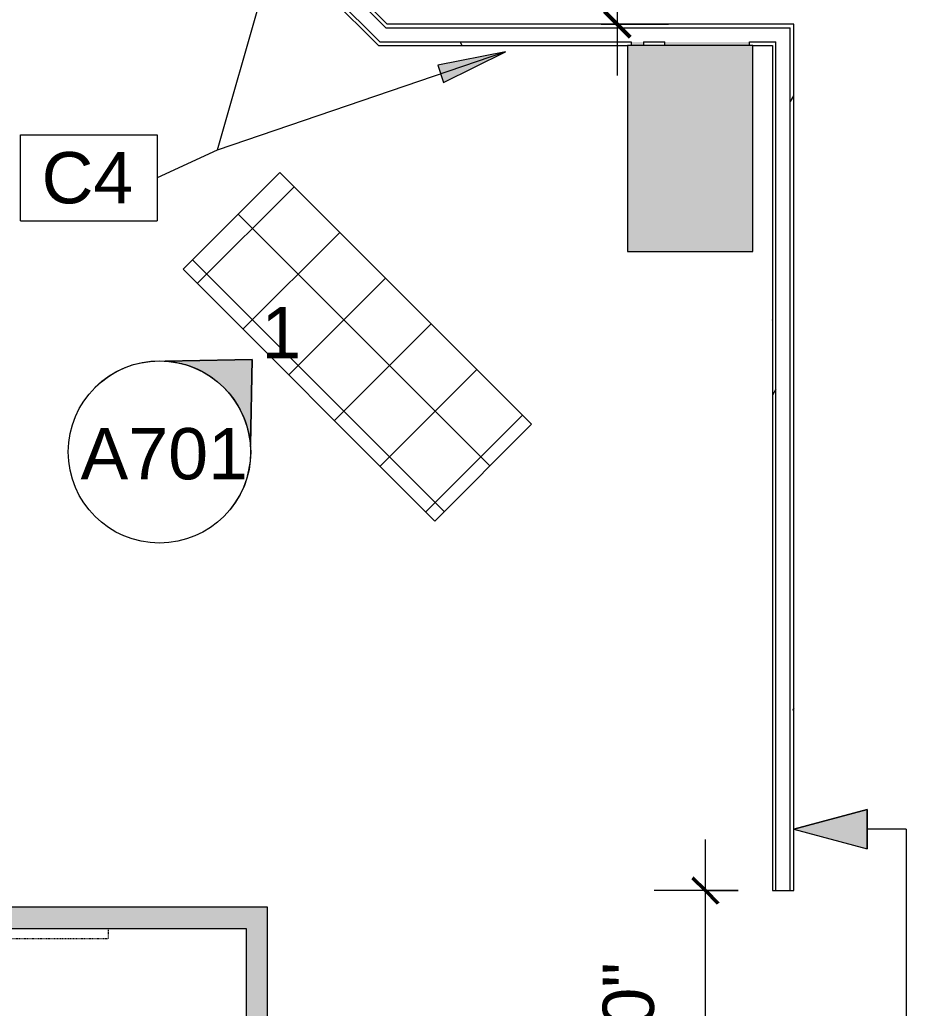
# Model space of a CAD drawing. Header units: inches. Extents: x 920 to 3228, y -557 to 2680.
# Drawn here: x 2435.8 to 2591.2, y 1445.4 to 1618.8 of the extents above; entities that cross this region are included whole.
import ezdxf

# ---------------------------------------------------------------- set-up
doc = ezdxf.new("R2010")
doc.units = ezdxf.units.IN
doc.header["$MEASUREMENT"] = 0
doc.linetypes.add('Dash 1_16_', pattern=[0.125, 0.0625, -0.0625])
for name, color, linetype, lineweight in [('A-ANNO-DIMS', 211, 'Continuous', 9), ('A-ANNO-DIMS-96', 211, 'Continuous', 9), ('A-ANNO-KEYN', 231, 'Continuous', 9), ('A-ANNO-NOTE', 131, 'Continuous', 9), ('A-DETL-GENF', 92, 'Continuous', 9), ('A-DETL-THIN', 151, 'Continuous', 9), ('A-DOOR', 31, 'Continuous', 13), ('A-WALL', 113, 'Continuous', 13), ('A-WALL-PATT', 111, 'Continuous', 13), ('G-ANNO-SYMB', 111, 'Continuous', 9), ('I-WALL', 2, 'Continuous', 13), ('Q-CASE', 31, 'Continuous', 13)]:
    doc.layers.add(name, color=color, linetype=linetype, lineweight=lineweight)
doc.styles.add('Arial', font='arial.ttf', dxfattribs={"height": 9})
doc.styles.add('Swis721 Lt BT', font='swissl.ttf', dxfattribs={"height": 9})
doc.dimstyles.new('OTJ_-_3_32__Linear__1_2__Tolerance', dxfattribs={"dimscale": 12, "dimtxt": 9.497835, "dimasz": 0.375, "dimexe": 0.75, "dimexo": 0.5, "dimgap": 0.5, "dimtad": 1, "dimdec": 1, "dimrnd": 0.5, "dimzin": 3, "dimdsep": 46, "dimlunit": 4, "dimtxsty": 'Swis721 Lt BT', "dimblk1": 'OBLIQUE', "dimblk2": 'OBLIQUE', "dimsah": 1, "dimcen": 0.09, "dimdle": 0.75, "dimazin": 0, "dimtfac": 1, "dimtdec": 4, "dimtix": 1, "dimtmove": 0, "dimatfit": 3, "dimfxl": 1, "dimtvp": 1, "dimfrac": 2, "dimtolj": 1, "dimtzin": 0, "dimarcsym": 2})
pattern_1 = [(0, (664.756, 0), (30.72, 7.68), [1.267, -21.773, 1.267, -21.773, -122.88]), (0, (664.756, 0), (30.72, 7.68), [-46.08, 1.267, -44.813, 1.267, -21.773, -53.76]), (0, (664.756, 0), (30.72, 7.68), [-115.2, 1.267, -14.093, 1.267, -37.133]), (120, (676.276, 3.84), (-22.011075, 22.7643), [1.267, -21.773, 1.267, -21.773, -122.88]), (120, (676.276, 3.84), (-22.011075, 22.7643), [-46.08, 1.267, -44.813, 1.267, -21.773, -53.76]), (120, (676.276, 3.84), (-22.011075, 22.7643), [-115.2, 1.267, -14.093, 1.267, -37.133]), (240, (680.116, 19.2), (-8.708925, -30.4443), [1.267, -21.773, 1.267, -21.773, -122.88]), (240, (680.116, 19.2), (-8.708925, -30.4443), [-46.08, 1.267, -44.813, 1.267, -21.773, -53.76]), (240, (680.116, 19.2), (-8.708925, -30.4443), [-115.2, 1.267, -14.093, 1.267, -37.133])]

# ---------------------------------------------------------------- blocks, each defined once
blk = doc.blocks.new('Barn Door - Glass Door - Int-GL1-GLSS-36_ x 84_-7402771-Level XX  CONSTRUCTION')
at = {"layer": 'A-DETL-GENF'}
for p, q in [((17.91, -11.5), (23.91, -11.5)), ((17.91, -11.5), (17.91, -12)), ((17.91, -12), (23.91, -12)), ((23.91, -11.04), (23.91, -11.5)), ((24.62, -11.75), (23.91, -11.04)), ((24.62, -11.75), (23.91, -12.46)), ((23.91, -12.46), (23.91, -12))]:
    blk.add_line(p, q, dxfattribs=at)
at = {"layer": 'A-DOOR', "linetype": 'Dash 1_16_', "lineweight": 9}
for p, q in [((-18, -1.87), (54, -1.87)), ((-18, -3.62), (-18, -1.87)), ((54, -3.62), (54, -1.87)), ((-18, -3.62), (54, -3.62))]:
    blk.add_line(p, q, dxfattribs=at)
at = {"layer": 'A-DOOR', "lineweight": 9}
for p, q in [((-17.81, -1.75), (18, -1.75)), ((-17.81, -1.75), (-17.81, -3.5)), ((18, -1.75), (18, -3.5)), ((18, -3.5), (-17.81, -3.5))]:
    blk.add_line(p, q, dxfattribs=at)
blk = doc.blocks.new('C-Counter Top1 - ADJ HEIGHT 2-7446472-Level XX  CONSTRUCTION')
at = {"layer": 'Q-CASE', "lineweight": 9}
h = blk.add_hatch(dxfattribs=at)
h.set_pattern_fill('FP_17', color=256, style=0, pattern_type=2)
h.set_pattern_definition([(90, (-206.088, -2410.263), (-11.331, 7e-16), []), (180, (-206.088, -2410.263), (-1e-15, -11.331), [])])
h.paths.add_polyline_path([(15.18, -24), (15.18, 0), (-47.26, 0), (-47.26, -24)], flags=0)
for p, q in [((15.18, 0), (-47.26, 0)), ((-47.26, 0), (-47.26, -24)), ((15.18, -24), (15.18, 0)), ((-47.26, -24), (15.18, -24))]:
    blk.add_line(p, q, dxfattribs=at)
blk = doc.blocks.new('Align Symbol - without word - Adjustable-7767174-Level XX  CONSTRUCTION')
at = {"layer": 'A-DETL-GENF'}
for p, q in [((0, 19.73), (0, 12.91)), ((0, 19.73), (82, 19.73)), ((82, 19.73), (82, 12.91))]:
    blk.add_line(p, q, dxfattribs=at)
blk = doc.blocks.new('DIMBLOCK39-Level XX  CONSTRUCTION')
at = {"layer": 'A-ANNO-DIMS-96'}
for p, q in [((2556.01, 1397), (2556.01, 1475.04)), ((2561.75, 1466.04), (2547.01, 1466.04)), ((2556.01, 1466.04), (2561.75, 1466.04)), ((2565, 1406), (2547.01, 1406)), ((2556.01, 1406), (2565, 1406))]:
    blk.add_line(p, q, dxfattribs=at)
at = {"layer": 'A-ANNO-DIMS-96', "lineweight": 50}
for p, q in [((2556.01, 1466.04), (2553.76, 1468.29)), ((2556.01, 1466.04), (2558.26, 1463.79)), ((2556.01, 1406), (2553.76, 1408.25)), ((2556.01, 1406), (2558.26, 1403.75))]:
    blk.add_line(p, q, dxfattribs=at)
at = {"layer": 'A-ANNO-DIMS-96', "color": 0, "insert": (2537.99, 1421.47), "char_height": 9, "width": 34.9159, "attachment_point": 1, "rotation": 90, "line_spacing_factor": 1.005062, "style": 'Swis721 Lt BT'}
blk.add_mtext('5\' - 0"', dxfattribs=at)
blk = doc.blocks.new('_Oblique')
at = {"color": 0, "linetype": 'ByBlock', "lineweight": -2}
blk.add_line((-0.5, -0.5), (0.5, 0.5), dxfattribs=at)
blk = doc.blocks.new('DIMBLOCK42-Level XX  CONSTRUCTION')
at = {"layer": 'A-ANNO-DIMS-96'}
for p, q in [((2540.54, 1675.04), (2540.54, 1609.04)), ((2537.72, 1666.04), (2549.54, 1666.04)), ((2540.54, 1666.04), (2537.72, 1666.04)), ((2537.72, 1618.04), (2549.54, 1618.04)), ((2540.54, 1618.04), (2537.72, 1618.04))]:
    blk.add_line(p, q, dxfattribs=at)
at = {"layer": 'A-ANNO-DIMS-96', "lineweight": 50}
for p, q in [((2540.54, 1666.04), (2538.29, 1668.29)), ((2540.54, 1666.04), (2542.79, 1663.79)), ((2540.54, 1618.04), (2538.29, 1620.29)), ((2540.54, 1618.04), (2542.79, 1615.79))]:
    blk.add_line(p, q, dxfattribs=at)
at = {"layer": 'A-ANNO-DIMS-96', "color": 0, "char_height": 9, "attachment_point": 1, "rotation": 90, "line_spacing_factor": 1.005062, "style": 'Swis721 Lt BT'}
for s, insert, width in [('HOLD', (2549.6, 1625.23), 40.3432), ('4\' - 0"', (2522.53, 1627.49), 34.9159)]:
    blk.add_mtext(s, dxfattribs=dict(at, insert=insert, width=width))
blk = doc.blocks.new('Keynote Tag - Keynote Number - Boxed-135510-Level XX  CONSTRUCTION')
at = {"layer": 'A-ANNO-KEYN'}
for p, q in [((-0.125, -0.0792), (-0.125, 0.0781)), ((-0.125, 0.0781), (0.125, 0.0781)), ((0.125, 0.0781), (0.125, -0.0792)), ((-0.125, -0.0792), (0.125, -0.0792))]:
    blk.add_line(p, q, dxfattribs=at)
blk = doc.blocks.new('Elevation - Filled Arrow 2-347888-Level XX  CONSTRUCTION')
at = {"layer": 'G-ANNO-SYMB'}
blk.add_circle((0, 0), 0.1664, dxfattribs=at)
blk = doc.blocks.new('Elevation - Filled Arrow-151867-Level XX  CONSTRUCTION')
at = {"layer": 'G-ANNO-SYMB'}
h = blk.add_hatch(color=256, dxfattribs=at)
edge = h.paths.add_edge_path(flags=0)
edge.add_line((0, 0.2393), (0.1103, 0.1247))
edge.add_arc((-0.0002, -0.0002), 0.1667, 48.498, 130.5571)
edge.add_line((-0.1085, 0.1265), (0, 0.2393))
for p, q in [((0, 0.2393), (-0.1085, 0.1265)), ((-0.1084, 0.1266), (0, 0.2393)), ((0, 0.2393), (-0.1084, 0.1266)), ((0, 0.2393), (0.11, 0.1249)), ((0.1103, 0.1247), (0, 0.2393))]:
    blk.add_line(p, q, dxfattribs=at)
blk.add_arc((-0.0002, -0.0002), 0.1667, 48.498, 130.5571, dxfattribs=at)
blk.add_ellipse((-0.0002, -0.0001), major_axis=(-0.1667, 0), ratio=0.999376, start_param=3.141593, end_param=6.283185, dxfattribs=at)

msp = doc.modelspace()

# ---------------------------------------------------------------- hatches: boundary and pattern name
at = {"layer": 'A-ANNO-KEYN'}
msp.add_hatch(color=256, dxfattribs=at).paths.add_polyline_path([(2520.94, 1613.21), (2509.07, 1610.83), (2510.09, 1607.84)], flags=0)
at = {"layer": 'A-ANNO-NOTE'}
msp.add_hatch(color=256, dxfattribs=at).paths.add_polyline_path([(2584.41, 1473.36), (2584.41, 1480.28), (2571.5, 1476.82)], flags=0)
at = {"layer": 'A-DETL-GENF'}
msp.add_hatch(color=7, dxfattribs=at).paths.add_polyline_path([(2563.71, 1578.17), (2564.34, 1578.17), (2564.34, 1614.29), (2542.34, 1614.29), (2542.34, 1578.17), (2548.88, 1578.17)], flags=0)
at = {"layer": 'A-WALL'}
h = msp.add_hatch(color=250, dxfattribs=at)
h.paths.add_polyline_path([(2563.72, 1614.29), (2563.72, 1614.92), (2548.88, 1614.92), (2548.88, 1614.29), (2561.93, 1614.29)], flags=0)
h.paths.add_polyline_path([(2543.38, 1614.29), (2545.13, 1614.29), (2545.13, 1614.92), (2542.97, 1614.92), (2542.97, 1614.29)], flags=0)
at = {"layer": 'A-WALL-PATT', "lineweight": 9}
h = msp.add_hatch(dxfattribs=at)
h.set_pattern_fill('FP_11', color=256, style=0, pattern_type=2)
h.set_pattern_definition(pattern_1)
h.paths.add_polyline_path([(2498.04, 1614.92), (2498.92, 1614.92), (2449.8, 1664.04), (2448.91, 1664.04), (2495.8, 1617.16)], flags=0)
h = msp.add_hatch(dxfattribs=at)
h.set_pattern_fill('FP_11', color=256, style=0, pattern_type=2)
h.set_pattern_definition(pattern_1)
h.paths.add_polyline_path([(2571.5, 1466.04), (2571.5, 1617.42), (2570.88, 1617.42), (2570.88, 1466.04)], flags=0)
h = msp.add_hatch(dxfattribs=at)
h.set_pattern_fill('FP_11', color=256, style=0, pattern_type=2)
h.set_pattern_definition(pattern_1)
h.paths.add_polyline_path([(2499.96, 1614.29), (2542.97, 1614.29), (2542.97, 1614.92), (2498.04, 1614.92), (2498.66, 1614.29), (2499.33, 1614.29)], flags=0)
h.paths.add_polyline_path([(2567.75, 1614.29), (2568.38, 1614.29), (2568.38, 1614.92), (2563.72, 1614.92), (2563.72, 1614.29), (2564.34, 1614.29)], flags=0)
h.paths.add_polyline_path([(2548.88, 1614.29), (2548.88, 1614.92), (2545.13, 1614.92), (2545.13, 1614.29)], flags=0)
h = msp.add_hatch(dxfattribs=at)
h.set_pattern_fill('FP_11', color=256, style=0, pattern_type=2)
h.set_pattern_definition(pattern_1)
h.paths.add_polyline_path([(2567.75, 1466.04), (2568.38, 1466.04), (2568.38, 1614.29), (2567.75, 1614.29), (2567.75, 1469.42)], flags=0)
h = msp.add_hatch(color=7, dxfattribs=at)
h.paths.add_polyline_path([(2475.47, 1459.42), (2475.47, 1463.17), (2415.34, 1463.17), (2415.34, 1459.42)], flags=0)
h.paths.add_polyline_path([(2221, 1459.42), (2343.34, 1459.42), (2343.34, 1463.17), (2221, 1463.17)], flags=0)
msp.add_hatch(color=7, dxfattribs=at).paths.add_polyline_path([(2475.47, 1254.74), (2479.22, 1254.74), (2479.22, 1463.17), (2475.47, 1463.17), (2475.47, 1353.03)], flags=0)

# ---------------------------------------------------------------- linework, layer by layer
at = {"layer": 'A-ANNO-KEYN'}
for p, q in [((2480.56, 1631.56), (2470.36, 1595.95)), ((2520.94, 1613.21), (2470.36, 1595.95)), ((2520.94, 1613.21), (2509.07, 1610.83)), ((2510.09, 1607.84), (2520.94, 1613.21)), ((2509.07, 1610.83), (2510.09, 1607.84)), ((2470.36, 1595.95), (2459.89, 1591.1)), ((2470.36, 1595.95), (2459.89, 1591.1))]:
    msp.add_line(p, q, dxfattribs=at)
at = {"layer": 'A-ANNO-NOTE'}
for p, q in [((2584.41, 1480.28), (2571.5, 1476.82)), ((2571.5, 1476.82), (2584.41, 1480.28)), ((2584.41, 1473.36), (2584.41, 1480.28)), ((2584.41, 1480.28), (2584.41, 1473.36)), ((2571.5, 1476.82), (2584.41, 1473.36)), ((2571.5, 1476.82), (2584.41, 1473.36))]:
    msp.add_line(p, q, dxfattribs=at)
at = {"layer": 'A-DETL-THIN'}
for p, q in [((2564.34, 1614.29), (2542.34, 1614.29)), ((2542.34, 1614.29), (2542.34, 1578.17)), ((2564.34, 1578.17), (2564.34, 1614.29)), ((2542.34, 1578.17), (2564.34, 1578.17))]:
    msp.add_line(p, q, dxfattribs=at)
at = {"layer": 'A-WALL'}
for p, q in [((2449.8, 1664.04), (2498.92, 1614.92)), ((2453.33, 1664.04), (2499.96, 1617.42)), ((2499.96, 1617.42), (2570.88, 1617.42)), ((2570.88, 1466.04), (2570.88, 1617.42)), ((2498.92, 1614.92), (2542.97, 1614.92)), ((2545.13, 1614.92), (2548.88, 1614.92)), ((2563.72, 1614.92), (2568.38, 1614.92)), ((2568.38, 1466.04), (2568.38, 1614.92))]:
    msp.add_line(p, q, dxfattribs=at)
at = {"layer": 'A-WALL', "color": 55}
for p, q in [((2542.97, 1614.92), (2542.97, 1614.29)), ((2545.13, 1614.92), (2545.13, 1614.29)), ((2548.88, 1614.29), (2548.88, 1614.92)), ((2563.72, 1614.29), (2563.72, 1614.92))]:
    msp.add_line(p, q, dxfattribs=at)
at = {"layer": 'I-WALL'}
for p, q in [((2448.91, 1664.04), (2498.66, 1614.29)), ((2500.22, 1618.04), (2454.22, 1664.04)), ((2571.5, 1618.04), (2500.22, 1618.04)), ((2571.5, 1466.04), (2571.5, 1618.04)), ((2498.66, 1614.29), (2542.34, 1614.29)), ((2564.34, 1614.29), (2567.75, 1614.29)), ((2567.75, 1614.29), (2567.75, 1466.04)), ((2567.75, 1466.04), (2571.5, 1466.04))]:
    msp.add_line(p, q, dxfattribs=at)
at = {"layer": 'I-WALL', "color": 8, "lineweight": 20}
for p, q in [((2479.22, 1463.17), (2415.34, 1463.17)), ((2479.22, 1164.49), (2479.22, 1463.17)), ((2415.34, 1459.42), (2475.47, 1459.42)), ((2475.47, 1459.42), (2475.47, 965.62))]:
    msp.add_line(p, q, dxfattribs=at)

# ---------------------------------------------------------------- block references
at = {"layer": 'A-ANNO-KEYN', "xscale": 95.99999999999994, "yscale": 95.99999999999994, "zscale": 95.99999999999994}
msp.add_blockref('Keynote Tag - Keynote Number - Boxed-135510-Level XX  CONSTRUCTION', (2447.89, 1591.16), dxfattribs=at)
msp.add_blockref('Keynote Tag - Keynote Number - Boxed-135510-Level XX  CONSTRUCTION', (2447.89, 1591.16), dxfattribs=at)
at = {"layer": 'A-DETL-GENF', "rotation": 269.9999999999998}
msp.add_blockref('Align Symbol - without word - Adjustable-7767174-Level XX  CONSTRUCTION', (2571.5, 1476.82), dxfattribs=at)
at = {"layer": 'A-DOOR'}
msp.add_blockref('Barn Door - Glass Door - Int-GL1-GLSS-36_ x 84_-7402771-Level XX  CONSTRUCTION', (2397.34, 1461.29), dxfattribs=at)
at = {"layer": 'G-ANNO-SYMB', "extrusion": (0, 0, -1), "xscale": 95.99999999999994, "yscale": 95.99999999999994, "zscale": 95.99999999999994, "rotation": 45.00000000000078}
msp.add_blockref('Elevation - Filled Arrow-151867-Level XX  CONSTRUCTION', (-2460.26, 1543), dxfattribs=at)
at = {"layer": 'G-ANNO-SYMB', "xscale": 95.99999999999994, "yscale": 95.99999999999994, "zscale": 95.99999999999994, "rotation": 44.99999999999914}
msp.add_blockref('Elevation - Filled Arrow 2-347888-Level XX  CONSTRUCTION', (2460.26, 1543), dxfattribs=at)
at = {"layer": 'Q-CASE', "lineweight": 9, "rotation": 314.9999999999998}
msp.add_blockref('C-Counter Top1 - ADJ HEIGHT 2-7446472-Level XX  CONSTRUCTION', (2514.8, 1558.59), dxfattribs=at)

# ---------------------------------------------------------------- texts
at = {"layer": 'A-ANNO-KEYN', "insert": (2439.6, 1595.61), "char_height": 9, "width": 19.695, "attachment_point": 1, "style": 'Arial'}
msp.add_mtext('C4', dxfattribs=at)
msp.add_mtext('C4', dxfattribs=at)
at = {"layer": 'G-ANNO-SYMB', "char_height": 9, "attachment_point": 1}
for s, insert, width, style in [('1', (2478.15, 1568.43), 8.181, 'Swis721 Lt BT'), ('A701', (2446.42, 1547.19), 35.754, 'Arial')]:
    msp.add_mtext(s, dxfattribs=dict(at, insert=insert, width=width, style=style))

# ---------------------------------------------------------------- dimensions: what is measured, and where the dimension line sits
at = {"layer": 'A-ANNO-DIMS'}
dim = msp.add_linear_dim(base=(2540.54, 1618.04), p1=(2543.72, 1666.04), p2=(2543.72, 1618.04), angle=90, text='<>\\XHOLD', dimstyle='OTJ_-_3_32__Linear__1_2__Tolerance', override={"dimpost": '<>', "dimfxl": 48}, dxfattribs=at)
dim.commit()
dim.dimension.update_dxf_attribs({"geometry": 'DIMBLOCK42-Level XX  CONSTRUCTION', "text_midpoint": (2540.54, 1642.04)})
dim = msp.add_linear_dim(base=(2556.01, 1466.04), p1=(2571, 1406), p2=(2567.75, 1466.04), angle=90, dimstyle='OTJ_-_3_32__Linear__1_2__Tolerance', override={"dimpost": '<>', "dimfxl": 60.125803}, dxfattribs=at)
dim.commit()
dim.dimension.update_dxf_attribs({"geometry": 'DIMBLOCK39-Level XX  CONSTRUCTION', "text_midpoint": (2545.38, 1436.02)})

doc.saveas('drawing.dxf')
